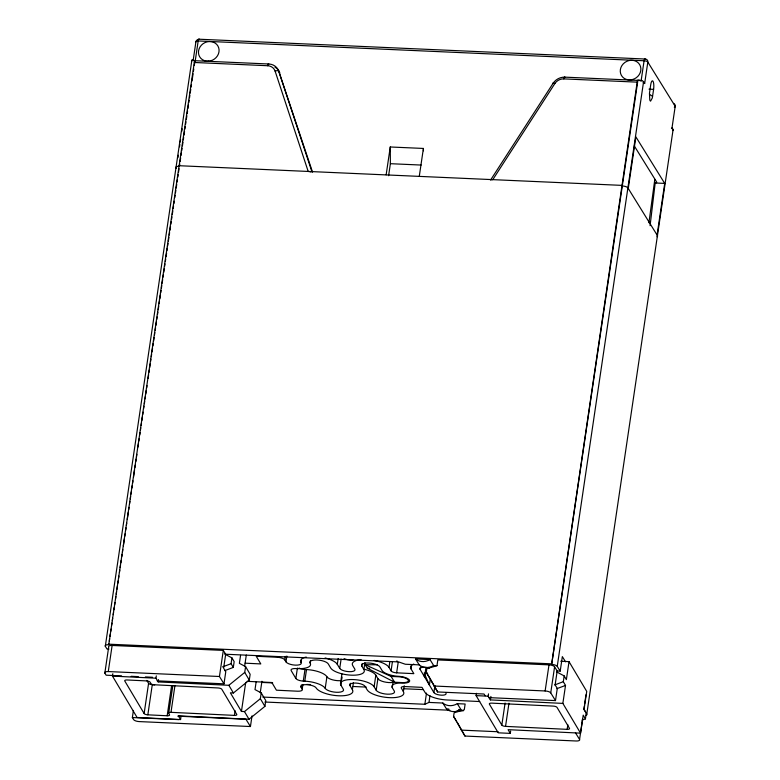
<?xml version="1.0" encoding="UTF-8"?>
<svg xmlns="http://www.w3.org/2000/svg" width="780" height="780" viewBox="0 0 780 780"><rect width="100%" height="100%" fill="white"/><g stroke="black" fill="none" stroke-linecap="round" stroke-linejoin="round"><path stroke-width="1.17" d="M634.276 145.899L656.624 181.964A3.13 1.092 8.4 0 1 655.19 182.988L650.081 225.693M648.931 222.749L654.829 179.293M108.976 649.058L106.967 648.97L105.31 646.288L191.636 61.708A4.69 1.638 8.4 0 1 192.065 60.587L192.445 60.46M177.918 157.609L178.279 155.21M179.517 146.806L179.868 144.407M180.229 142.009L180.58 139.61M181.818 131.206L182.179 128.807M193.245 59.875L195.887 41.993A3.13 2.808 -31.8 0 1 199.329 39.224L645.236 59.026A3.13 2.808 -31.8 0 1 647.819 62.059L675.207 106.275L672.038 127.725A3.13 1.092 8.4 0 1 671.463 128.593M105.31 646.288A4.69 1.638 8.4 0 1 108.752 644.748L194.288 62.478A3.13 0.829 -87.5 0 1 195.019 60.547L194.123 60.489M109.288 641.131L109.639 638.722M109.999 636.314L110.351 633.896M110.711 631.488L111.062 629.08M111.598 625.462L111.959 623.054M112.31 620.646L112.671 618.228M113.197 614.62L113.558 612.202M113.909 609.794L114.27 607.386M114.621 604.978L114.982 602.569M115.518 598.952L115.869 596.544M116.23 594.126L116.581 591.718M116.941 589.309L117.468 585.692M117.829 583.284L118.18 580.876M118.54 578.458L118.891 576.05M119.428 572.432L119.788 570.024M120.139 567.616L120.5 565.207M120.851 562.789L121.212 560.381M121.748 556.764L122.099 554.356M122.46 551.947L122.811 549.539M123.347 545.922L124.41 538.688M124.771 536.279L125.122 533.871M125.658 530.254L126.019 527.846M126.37 525.437L126.73 523.019M127.257 519.412L128.329 512.177M128.68 509.769L129.041 507.351M129.578 503.743L129.928 501.325M130.289 498.917L130.64 496.509M131.001 494.101L131.352 491.692M131.888 488.075L132.239 485.667M132.6 483.249L132.951 480.841M133.487 477.223L134.56 469.999M134.911 467.581L135.272 465.173M135.808 461.555L136.159 459.147M136.519 456.739L136.87 454.331M137.943 447.096L138.47 443.479M138.83 441.07L139.181 438.662M139.718 435.045L140.078 432.637M140.429 430.228L140.79 427.81M141.141 425.402L141.502 422.994M141.853 420.586L142.389 416.969M142.74 414.56L143.101 412.142M143.637 408.535L143.988 406.117M144.349 403.709L144.7 401.3M145.06 398.892L145.411 396.484M145.772 394.066L146.299 390.448M146.659 388.04L147.011 385.632M148.083 378.398L148.619 374.79M148.97 372.372L149.331 369.964M149.682 367.555L150.218 363.938M150.569 361.53L150.93 359.122M151.291 356.704L151.642 354.296M152.002 351.887L152.529 348.27M152.89 345.862L153.241 343.453M153.601 341.045L154.138 337.428M154.489 335.01L154.849 332.602M155.201 330.194L155.561 327.785M155.912 325.377L156.448 321.76M156.799 319.351L157.16 316.933M157.511 314.525L157.872 312.117M158.223 309.709L158.759 306.091M159.12 303.683L159.471 301.265M159.832 298.857L160.358 295.24M160.719 292.831L161.07 290.423M161.431 288.015L161.782 285.607M162.143 283.189L162.679 279.581M163.03 277.163L163.391 274.755M163.742 272.347L164.278 268.729M164.629 266.321L164.989 263.913M165.341 261.495L165.701 259.087M166.052 256.678L166.589 253.061M166.949 250.653L167.3 248.245M167.661 245.827L168.012 243.418M168.373 241.01L168.909 237.393M169.26 234.985L169.621 232.576M169.972 230.168L170.508 226.551M170.859 224.143L171.22 221.725M171.571 219.316L171.931 216.908M172.282 214.5L172.819 210.883M173.179 208.474L173.53 206.056M173.891 203.648L174.242 201.24M174.778 197.623L175.13 195.214M175.49 192.806L175.841 190.388M176.202 187.98L176.738 184.363M177.089 181.954L177.45 179.546M177.801 177.138L178.162 174.73M178.513 172.312L179.049 168.704M176.329 168.412L175.968 167.836A4.69 1.638 8.4 0 1 179.4 166.286L179.761 163.888M180.112 161.48L180.648 157.882M180.999 155.474L181.36 153.075M181.711 150.667L182.062 148.268M182.422 145.86L182.949 142.252M183.31 139.854L183.661 137.446M184.022 135.047L184.548 131.44M184.909 129.041L185.26 126.633M185.611 124.234L185.971 121.826M186.322 119.428L186.859 115.82M187.21 113.422L187.57 111.013M187.922 108.615L188.458 105.008M188.809 102.599L189.16 100.201M189.52 97.792L189.871 95.394M190.232 92.995L190.759 89.388M191.12 86.98L191.47 84.581M192.007 80.974L193.07 73.768M193.421 71.36L193.781 68.962M194.308 65.354L195.019 60.547M121.592 675.889L106.129 675.197L104.832 673.101L108.683 647.01A4.69 1.638 8.4 0 1 112.125 645.46L223.304 650.403L225.683 654.235L223.626 668.158L225.781 671.648L223.987 683.826L157.121 680.862M195.185 61.23L198.178 40.96A3.13 0.829 -87.5 0 1 199.329 39.224M104.832 673.101A4.69 1.638 8.4 0 1 108.274 671.56L112.125 645.46M180.911 717.249L180.57 719.569L137.085 717.483L112.476 676.104L112.827 673.725M252.018 715.855L250.439 726.531L139.259 721.588A4.69 1.638 8.4 0 1 133.663 719.648L132.366 717.551L133.419 710.434M167.164 715.767L171.61 685.61A3.13 1.092 8.4 0 0 172.858 685.552L168.665 713.349L169.494 714.743A3.13 1.092 8.4 0 1 167.164 715.767L147.839 714.831A3.13 1.092 8.4 0 1 144.124 713.524L148.58 683.368L146.835 680.443M147.839 714.831L152.285 684.674A3.13 1.092 8.4 0 1 148.58 683.368M240.562 655.337L239.382 663.332L245.583 666.627L244.735 672.428L228.842 685.308L158.174 681.915L155.961 678.2L156.302 675.88M158.174 681.915L158.516 679.594M168.665 713.349A3.13 1.092 8.4 0 1 170.986 712.335L174.925 685.659M223.987 683.826L219.443 676.494L223.304 650.403M224.718 670.644L233.308 667.417L231.095 663.702L231.952 657.901L224.543 653.971M233.308 667.417L234.166 661.625L231.952 657.901M170.986 712.335L234.4 715.387L235.092 710.746M244.608 666.529L246.304 655.054M256.162 681.769L255.002 689.598L261.212 692.893L260.354 698.695L244.462 711.575L241.439 711.428L245.72 682.432M241.439 711.428L230.383 692.835L233.405 692.981L249.298 680.101L250.146 674.3L245.583 666.627M260.247 692.698L261.934 681.271M180.57 719.569L178.357 715.855L249.025 719.248L264.917 706.358L265.775 700.567L261.212 692.893M306.218 657.053A18.769 6.542 8.4 0 0 301.08 662.591A7.819 2.73 8.4 0 1 295.259 665.135A7.819 2.73 8.4 0 1 285.977 661.869L284.798 659.89L285.314 656.409M285.977 661.869L286.835 656.068M341.25 682.841L340.899 685.162L343.327 689.227A9.379 3.266 8.4 0 1 336.336 692.279A9.379 3.266 8.4 0 1 325.202 688.36A17.199 5.996 8.4 0 0 304.795 681.174L303.284 681.096A6.26 2.184 8.4 0 1 295.864 678.483L297.404 668.041M301.08 662.591L301.421 660.27M247.036 681.33L271.859 682.519L276.422 690.193L297.56 691.207A6.26 2.184 8.4 0 0 302.221 689.179L301.051 687.2L301.392 684.879M303.284 681.096L305 669.503L306.511 669.572A17.199 5.996 8.4 0 1 326.918 676.767A9.379 3.266 8.4 0 0 341.425 680.579M302.221 689.179L302.903 684.538M304.795 681.174L306.511 669.572M295.864 678.483L291.164 670.585A6.26 2.184 8.4 0 1 295.815 668.548L297.326 668.616A17.199 5.996 8.4 0 0 310.138 663.029L310.479 660.709M386.149 174.817L390.263 146.981L423.404 148.444L423.423 150.832M388.606 175.705L390.38 163.693L390.263 146.981M325.202 688.36L326.918 676.767M361.101 659.626A18.769 6.542 8.4 0 0 352.755 665.642L354.832 669.123A7.819 2.73 8.4 0 1 349.011 671.668A7.819 2.73 8.4 0 1 339.729 668.401L337.311 664.336L338.169 658.534M339.729 668.401L341.104 659.12M340.538 683.231L341.913 673.949M341.757 679.361L342.098 677.05M419.289 176.29L423.404 148.444M301.051 687.2A7.819 2.73 8.4 0 1 306.872 684.655A7.819 2.73 8.4 0 1 316.144 687.921A18.769 6.542 8.4 0 0 338.413 695.77A18.769 6.542 8.4 0 0 352.385 689.666L349.966 685.6L350.308 683.28M352.385 689.666L353.408 682.705M310.138 663.029A9.379 3.266 8.4 0 1 317.119 659.977A9.379 3.266 8.4 0 1 328.253 663.897L330.671 667.963A17.199 5.996 8.4 0 0 351.088 675.158A17.199 5.996 8.4 0 0 363.889 669.562L361.813 666.071L362.164 663.751M363.889 669.562L364.923 662.6M393.266 680.677L392.243 687.629L394.31 691.119A9.379 3.266 8.4 0 1 387.328 694.171A9.379 3.266 8.4 0 1 376.194 690.251L374.117 686.761L375.833 675.158A17.199 5.996 8.4 0 0 364.63 669.328M376.194 690.251L377.91 678.649L375.833 675.158M411.528 665.408L411.011 668.889L413.848 673.657L396.64 672.828A4.69 1.638 8.4 0 1 391.072 670.868L388.996 667.378L389.854 661.586M391.072 670.868L392.438 661.586M396.64 672.828L398.18 662.386M349.966 685.6A7.819 2.73 8.4 0 1 355.787 683.056A7.819 2.73 8.4 0 1 365.06 686.322L367.136 689.812A18.769 6.542 8.4 0 0 389.405 697.651A18.769 6.542 8.4 0 0 403.377 691.558L404.225 685.756M445.975 693.147A6.26 2.184 8.4 0 1 441.324 695.185A6.26 2.184 8.4 0 1 433.894 692.572L420.069 669.328L420.42 667.007M425.938 667.602L424.564 676.884L423.608 674.71M485.121 695.76L484.039 694.015L437.639 691.957L426.28 672.341L426.816 668.675L436.956 665.72L437.814 659.929L548.993 664.862A4.69 1.638 8.4 0 1 554.59 666.803L557.183 670.995L555.126 684.918L557.291 688.408L555.496 700.586L488.631 697.612M262.802 697.076L424.856 704.272L426.494 693.118M430.258 679.214L429.409 685.015L424.622 674.164M424.856 704.272L428.981 702.419L429.965 695.721M433.894 692.572L434.928 685.61M582.543 719.277L579.569 739.45A4.69 1.638 8.4 0 1 576.127 740.99L464.958 736.057L453.59 716.44L454.135 712.774L464.276 709.819L465.133 704.018L457.294 703.677A12.509 11.251 -31.8 0 1 442.835 703.033L428.981 702.419M510.637 731.065L510.296 733.385L498.215 732.81L476.092 695.614L476.434 693.293M510.296 733.385L508.082 729.67L580.554 733.151L562.858 703.404L490.386 699.913L488.173 696.199L488.514 693.878M490.386 699.913L490.903 696.433M501.833 725.078L489.392 704.155A3.13 1.092 8.4 0 1 491.722 703.141L553.322 706.105A3.13 1.092 8.4 0 1 557.037 707.411L569.478 728.325A3.13 1.092 8.4 0 1 567.148 729.349L505.547 726.385A3.13 1.092 8.4 0 1 501.833 725.078L505.089 703.043M505.547 726.385L508.969 703.19M555.496 700.586L550.739 692.903A4.69 1.638 8.4 0 0 545.132 690.963L548.993 664.862M557.183 670.995L560.196 671.131L557.242 666.354A4.69 1.638 8.4 0 0 551.645 664.414L637.182 82.144A3.13 0.829 -87.5 0 1 637.913 80.213L638.898 80.242M551.645 664.414L637.913 80.213M550.739 692.903L554.59 666.803M641.092 81.022L644.085 60.762A3.13 0.829 -87.5 0 1 645.236 59.026M557.242 666.354L643.568 81.773A4.69 1.638 8.4 0 0 641.696 80.555L641.062 80.379M628.261 188.487L635.875 136.87L664.706 183.407L657.082 235.024M643.159 82.621A3.13 1.092 8.4 0 1 644.65 83.518L647.819 62.059A3.13 1.092 8.4 0 0 644.085 60.762L198.178 40.96A3.13 1.092 8.4 0 0 195.887 41.993M560.196 671.131L562.341 656.633L565.539 661.791M562.858 703.404L565.519 685.425L563.306 681.7L564.164 675.899L556.754 671.97M560.722 661.245L569.029 661.645L566.368 679.624L564.164 675.899M652.567 96.359L653.601 89.359A6.26 1.657 -87.5 0 0 653.016 81.227A6.26 1.657 -87.5 0 0 650.725 84.698L649.691 91.709A8.268 2.184 -87.5 0 0 649.467 93.639L649.779 99.83A5.47 1.443 -87.5 0 0 650.578 101.117L652.246 98.114A8.268 2.184 -87.5 0 0 652.567 96.359L649.672 94.468M567.148 729.349L567.83 724.708M584.337 705.949L583.84 709.293L586.794 714.061A4.69 1.638 8.4 0 1 585.468 715.475M584.659 703.716L585.975 694.795M580.554 733.151L583.216 715.172L585.419 718.897L582.202 720.096M585.419 718.897L586.277 713.096L584.064 709.371L586.726 691.392L569.029 661.645M586.794 714.061L673.12 129.47L672.038 127.725M490.834 179.644L553.049 83.362A12.509 11.251 -31.8 0 1 564.964 77.152L641.696 80.555M564.964 77.152A3.13 0.829 -87.5 0 0 563.813 78.887A9.379 8.434 -31.8 0 0 554.873 83.548L492.784 179.644A3.715 1.297 8.4 0 0 491.078 179.751L490.474 179.956M222.505 666.919L231.095 663.702M554.716 684.928L563.306 681.7M556.93 688.642L565.519 685.425M365.186 664.736L391.082 676.426L398.911 676.777A7.819 2.73 8.4 0 1 408.242 680.024A7.819 2.73 8.4 0 1 402.519 682.597L394.68 682.246L367.351 668.226L365.186 664.736L377.188 664.774M639.161 80.242L639.746 80.262M192.065 60.587L268.808 63.999A12.509 11.251 -31.8 0 1 278.743 71.175L312.556 172.195M194.288 62.478L267.657 65.734A9.379 8.434 -31.8 0 1 275.106 71.117A3.13 1.336 -18.3 0 1 278.743 71.175L311.863 171.6M563.813 78.887L637.182 82.144M649.018 89.154L653.601 89.359M390.38 163.693L421.151 165.058M655.19 182.988L664.706 183.407M108.391 644.163L551.284 663.829M433.66 665.506A12.509 11.251 -31.8 0 1 419.201 664.872L415.526 658.934L429.985 659.578L433.66 665.506L437.014 665.662M225.683 654.235L398.619 661.918L405.337 664.248L419.201 664.872M108.274 671.56L219.443 676.494M433.963 686.02L545.132 690.963M131.118 676.309L138.255 676.621M145.392 676.942L152.529 677.255M261.729 682.432L272.668 682.919M306.686 684.431L310.333 684.587M352.862 686.478L366.229 687.073M403.904 688.75L423.345 689.608M442.835 703.033L446.511 708.962L448.919 709.069M458.562 709.498L460.97 709.605L457.294 703.677M264.927 702.029L449.875 710.249M457.177 710.57L463.261 710.843M177.82 716.176L245.895 719.199L250.439 726.531M461.282 730.119L498.157 731.757M132.366 717.551L178.766 719.608M245.105 663.175L260.803 663.926L256.24 656.263L277.378 657.277A6.26 2.184 8.4 0 1 284.798 659.89M424.144 673.082L427.635 673.247M112.476 676.104L155.961 678.2M476.092 695.614L488.173 696.199M152.285 684.674L218.088 687.96A3.13 1.092 8.4 0 1 221.803 689.267L236.73 714.363A3.13 1.092 8.4 0 1 234.4 715.387M479.719 701.542L447.106 699.982A18.769 6.542 8.4 0 1 424.837 692.133L422.009 687.365L404.791 686.546A4.69 1.638 8.4 0 0 401.3 688.067L403.377 691.558M367.351 668.226L369.769 668.431M311.044 171.99L310.128 171.717A3.715 1.297 8.4 0 0 308.197 171.444L275.106 71.117M643.568 81.773L644.65 83.518M575.406 732.722L579.569 739.45M179.4 166.286L179.049 165.711L621.933 185.377L622.294 185.952A4.69 1.638 8.4 0 1 627.9 187.902L657.442 235.609A4.69 1.638 8.4 0 1 656.975 236.74M426.28 672.341L429.956 678.278M453.59 716.44L456.661 721.383M391.082 676.426L394.68 682.246M244.735 672.428L249.298 680.101M260.354 698.695L264.917 706.358M228.842 685.308L233.405 692.981M244.462 711.575L249.025 719.248M144.124 713.524L124.771 680.989A3.13 1.092 8.4 0 1 127.101 679.975L146.425 680.901A3.13 1.092 8.4 0 1 150.13 682.207L150.969 683.602A3.13 1.092 8.4 0 0 154.674 684.908M457.265 722.377L464.958 736.057M430.54 679.331L437.639 691.957M429.985 659.578A12.509 11.251 -31.8 0 1 415.526 658.934M460.97 709.605A12.509 11.251 -31.8 0 1 446.511 708.962M673.12 129.47A4.69 1.638 8.4 0 1 672.692 130.591M639.649 80.584A5.05 1.921 -2 0 1 640.809 80.652M553.049 83.362A3.13 0.634 32.9 0 1 554.873 83.548M267.657 65.734A3.13 0.829 -87.5 0 1 268.808 63.999M191.88 60.089A5.05 2.145 30 0 1 192.631 59.758M192.075 60.167A3.9 0.566 10.5 0 1 192.25 60.099M274.999 67.148A12.509 11.251 -31.8 0 1 279.825 72.92M673.491 103.409A3.13 2.808 -31.8 0 1 675.207 106.275A3.13 1.092 8.4 0 1 674.32 107.211M420.069 669.328A6.26 2.184 8.4 0 1 422.477 667.368A6.26 2.184 8.4 0 1 429.312 668.148M305 669.503A6.26 2.184 8.4 0 1 299.072 668.09M392.954 682.383A9.379 3.266 8.4 0 1 377.91 678.649M411.011 668.889A18.769 6.542 8.4 0 1 413.77 664.063M374.147 660.436A18.769 6.542 8.4 0 1 388.996 667.378M325.094 657.959A18.769 6.542 8.4 0 1 337.311 664.336M361.813 666.071A9.379 3.266 8.4 0 1 368.803 663.019A9.379 3.266 8.4 0 1 379.938 666.949L382.005 670.429A14.069 4.904 8.4 0 0 398.707 676.318A9.068 3.159 8.4 0 1 409.471 680.101A9.068 3.159 8.4 0 1 402.714 683.056A14.069 4.904 8.4 0 0 392.243 687.629M340.899 685.162A17.199 5.996 8.4 0 1 353.71 679.575A17.199 5.996 8.4 0 1 374.117 686.761M353.067 660.026A7.819 2.73 8.4 0 1 344.077 658.651M397.312 661.138A4.69 1.638 8.4 0 1 396.62 661.03M208.328 61.181A10.598 9.526 -31.8 0 0 217.922 46.01A10.598 9.526 -31.8 0 0 200.08 46.878A10.598 9.526 -31.8 0 0 208.328 61.181M630.123 79.911A10.598 9.526 -31.8 0 0 639.727 64.74A10.598 9.526 -31.8 0 0 621.884 65.608A10.598 9.526 -31.8 0 0 630.123 79.911"/></g></svg>
